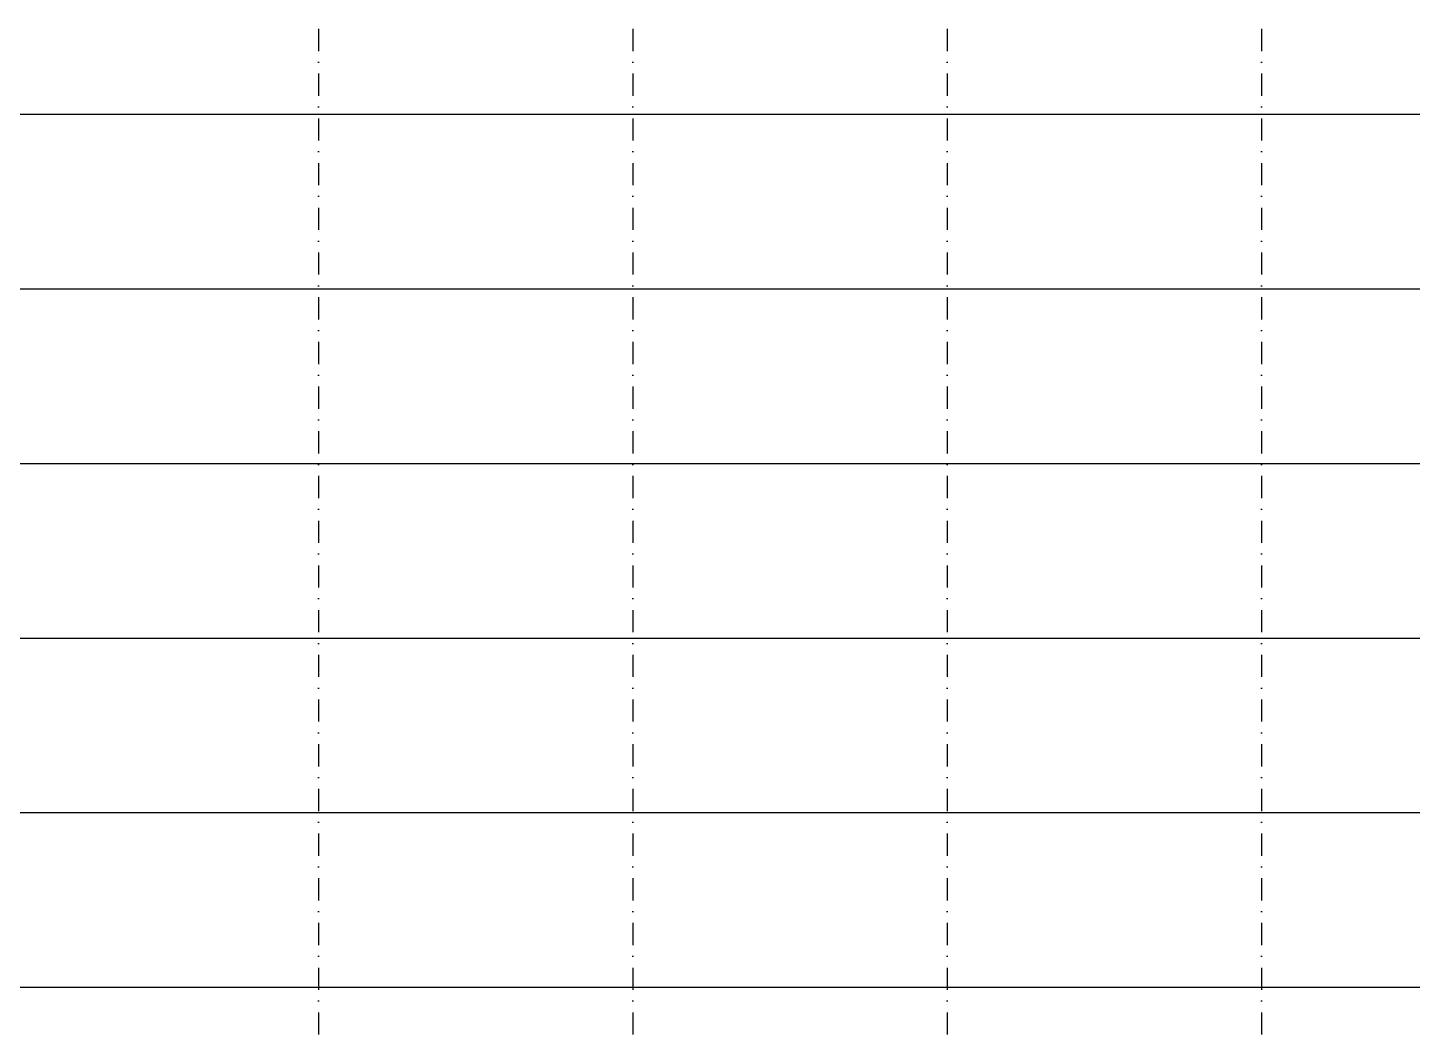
# Model space of a CAD drawing. Header units: metres. Extents: x -121 to 9872, y 3505 to 10721.
# Drawn here: x 5143.5 to 5540, y 8587.4 to 8874.8 of the extents above; entities that cross this region are included whole.
import ezdxf

# ---------------------------------------------------------------- set-up
doc = ezdxf.new("R2010")
doc.units = ezdxf.units.M
doc.linetypes.add('DASHDOT', pattern=[25.4, 12.7, -6.35, 0, -6.35])
doc.layers.add('Grade', color=9, linetype='Continuous')
doc.layers.add('Ind.Rot', color=8, linetype='DASHDOT')

msp = doc.modelspace()

# ---------------------------------------------------------------- linework, layer by layer
at = {"layer": 'Grade'}
for points in [[(0, 8850), (9859.453, 8850)], [(0, 8800), (9859.453, 8800)], [(0, 8750), (9859.453, 8750)], [(0, 8700), (9859.453, 8700)], [(0, 8650), (9859.453, 8650)], [(0, 8600), (9859.453, 8600)]]:
    msp.add_lwpolyline(points, dxfattribs=at)
at = {"layer": 'Ind.Rot', "linetype": 'DASHDOT', "ltscale": 0.5}
for points in [[(5226.848, 10500), (5226.848, 8300)], [(5316.848, 10500), (5316.848, 8300)], [(5406.848, 10500), (5406.848, 8300)], [(5496.848, 10500), (5496.848, 8300)]]:
    msp.add_lwpolyline(points, dxfattribs=at)

doc.saveas('drawing.dxf')
